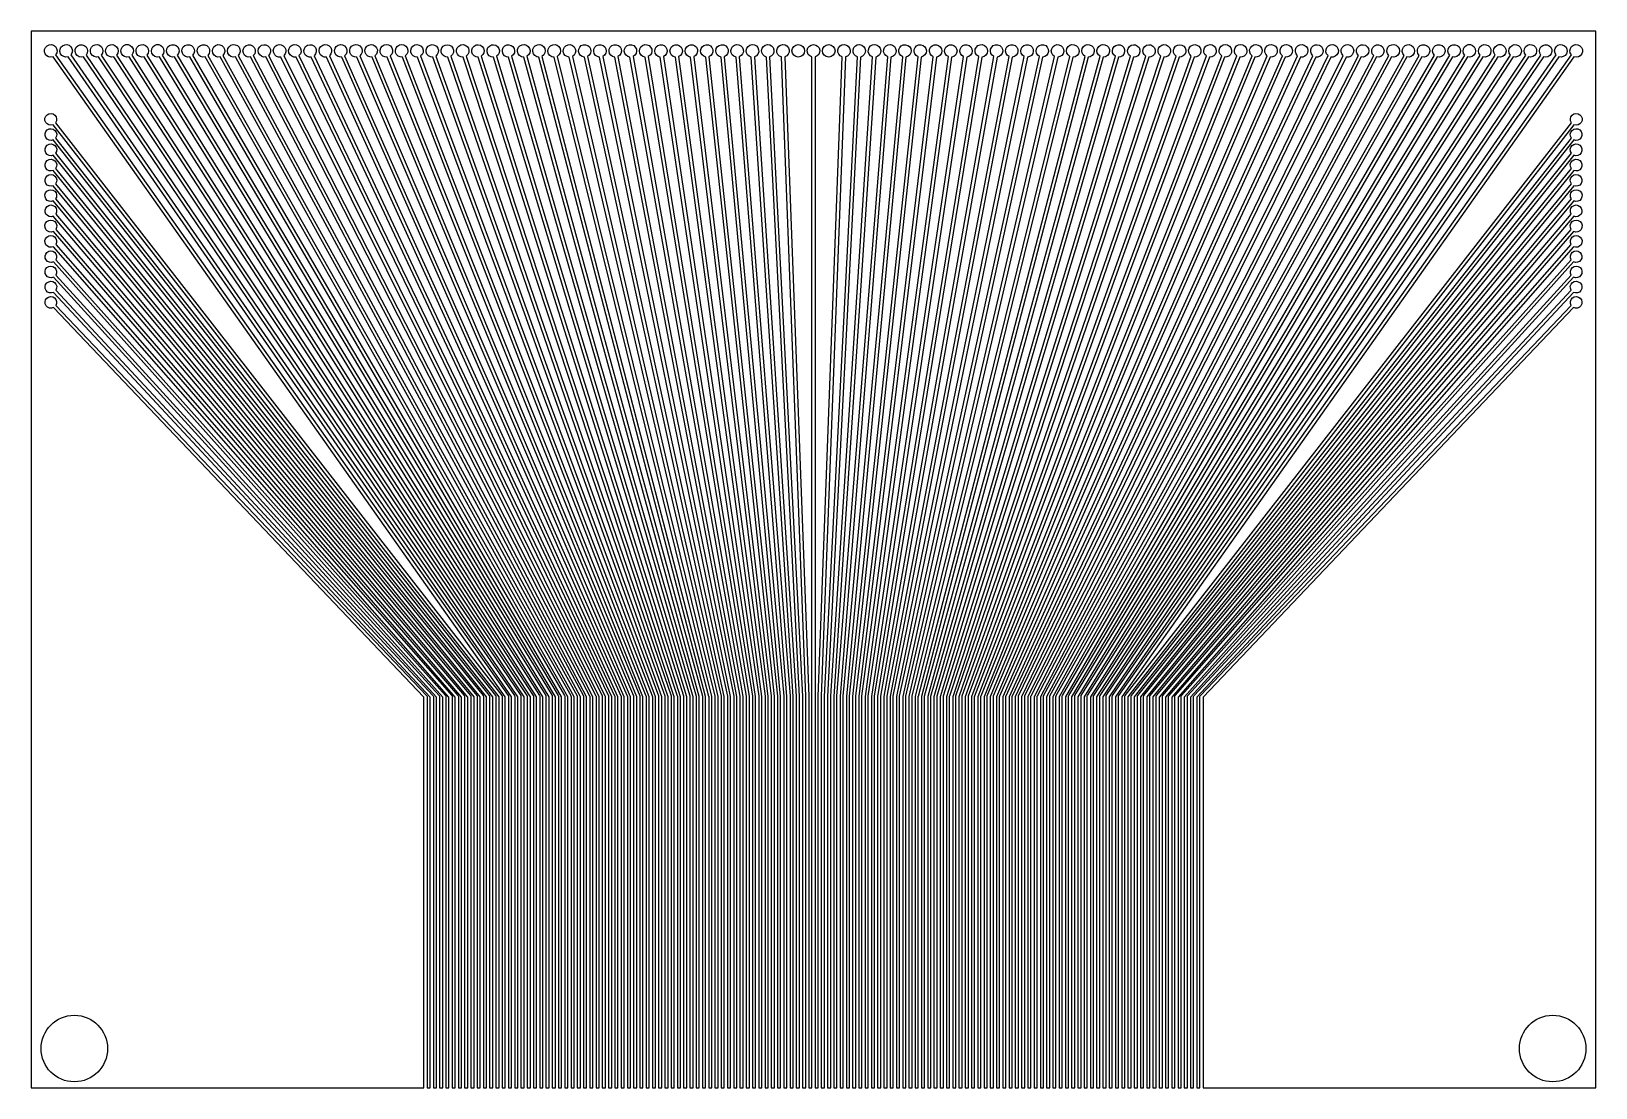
# Model space of a CAD drawing. Header units: inches. Extents: x -2 to 2, y -1.35 to 1.35.
import ezdxf

# ---------------------------------------------------------------- set-up
doc = ezdxf.new("R2010")
doc.units = ezdxf.units.IN
doc.header["$MEASUREMENT"] = 0

msp = doc.modelspace()

# ---------------------------------------------------------------- linework, layer by layer
msp.add_lwpolyline([(1.938, 1.1161, -7.364208), (1.9443, 1.1111), (0.804, -0.3514), (0.804, -1.35), (0.812, -1.35), (0.812, -0.35, -0.168679), (0.8129, -0.3475), (1.9379, 1.0771, -7.364208), (1.9442, 1.0722), (0.82, -0.3514), (0.82, -1.35), (0.828, -1.35), (0.828, -0.35, -0.170349), (0.8289, -0.3475), (1.9378, 1.0382, -7.364208), (1.9441, 1.0332), (0.836, -0.3514), (0.836, -1.35), (0.844, -1.35), (0.844, -0.35, -0.172096), (0.8449, -0.3475), (1.9378, 0.9993, -7.364208), (1.944, 0.9943), (0.852, -0.3514), (0.852, -1.35), (0.86, -1.35), (0.86, -0.35, -0.173927), (0.8609, -0.3475), (1.9377, 0.9604, -7.364208), (1.9439, 0.9553), (0.868, -0.3514), (0.868, -1.35), (0.876, -1.35), (0.876, -0.35, -0.175848), (0.8769, -0.3474), (1.9377, 0.9215, -7.364208), (1.9438, 0.9163), (0.884, -0.3515), (0.884, -1.35), (0.892, -1.35), (0.892, -0.35, -0.177865), (0.893, -0.3474), (1.9376, 0.8826, -7.364208), (1.9437, 0.8774), (0.9, -0.3515), (0.9, -1.35), (0.908, -1.35), (0.908, -0.35, -0.179985), (0.909, -0.3474), (1.9375, 0.8437, -7.364208), (1.9436, 0.8384), (0.916, -0.3515), (0.916, -1.35), (0.924, -1.35), (0.924, -0.35, -0.182217), (0.925, -0.3474), (1.9375, 0.8048, -7.364208), (1.9435, 0.7995), (0.932, -0.3515), (0.932, -1.35), (0.94, -1.35), (0.94, -0.35, -0.184568), (0.941, -0.3473), (1.9374, 0.7659, -7.364208), (1.9433, 0.7606), (0.948, -0.3515), (0.948, -1.35), (0.956, -1.35), (0.956, -0.35, -0.187048), (0.957, -0.3473), (1.9373, 0.727, -7.364208), (1.9432, 0.7216), (0.964, -0.3516), (0.964, -1.35), (0.972, -1.35), (0.972, -0.35, -0.189669), (0.9731, -0.3473), (1.9372, 0.6881, -7.364208), (1.9431, 0.6827), (0.98, -0.3516), (0.98, -1.35), (0.988, -1.35), (0.988, -0.35, -0.192441), (0.9891, -0.3472), (1.9371, 0.6493, -7.364208), (1.9429, 0.6438), (0.996, -0.3516), (0.996, -1.35), (2, -1.35), (2, 1.35), (-2, 1.35), (-2, -1.35), (-0.996, -1.35), (-0.996, -0.3516), (-1.9429, 0.6438, -7.364208), (-1.9371, 0.6493), (-0.9891, -0.3472, -0.192441), (-0.988, -0.35), (-0.988, -1.35), (-0.98, -1.35), (-0.98, -0.3516), (-1.9431, 0.6827, -7.364208), (-1.9372, 0.6881), (-0.9731, -0.3473, -0.189669), (-0.972, -0.35), (-0.972, -1.35), (-0.964, -1.35), (-0.964, -0.3516), (-1.9432, 0.7216, -7.364208), (-1.9373, 0.727), (-0.957, -0.3473, -0.187048), (-0.956, -0.35), (-0.956, -1.35), (-0.948, -1.35), (-0.948, -0.3515), (-1.9433, 0.7606, -7.364208), (-1.9374, 0.7659), (-0.941, -0.3473, -0.184568), (-0.94, -0.35), (-0.94, -1.35), (-0.932, -1.35), (-0.932, -0.3515), (-1.9435, 0.7995, -7.364208), (-1.9375, 0.8048), (-0.925, -0.3474, -0.182217), (-0.924, -0.35), (-0.924, -1.35), (-0.916, -1.35), (-0.916, -0.3515), (-1.9436, 0.8384, -7.364208), (-1.9375, 0.8437), (-0.909, -0.3474, -0.179985), (-0.908, -0.35), (-0.908, -1.35), (-0.9, -1.35), (-0.9, -0.3515), (-1.9437, 0.8774, -7.364208), (-1.9376, 0.8826), (-0.893, -0.3474, -0.177865), (-0.892, -0.35), (-0.892, -1.35), (-0.884, -1.35), (-0.884, -0.3515), (-1.9438, 0.9163, -7.364208), (-1.9377, 0.9215), (-0.8769, -0.3474, -0.175848), (-0.876, -0.35), (-0.876, -1.35), (-0.868, -1.35), (-0.868, -0.3514), (-1.9439, 0.9553, -7.364208), (-1.9377, 0.9604), (-0.8609, -0.3475, -0.173927), (-0.86, -0.35), (-0.86, -1.35), (-0.852, -1.35), (-0.852, -0.3514), (-1.944, 0.9943, -7.364208), (-1.9378, 0.9993), (-0.8449, -0.3475, -0.172096), (-0.844, -0.35), (-0.844, -1.35), (-0.836, -1.35), (-0.836, -0.3514), (-1.9441, 1.0332, -7.364208), (-1.9378, 1.0382), (-0.8289, -0.3475, -0.170349), (-0.828, -0.35), (-0.828, -1.35), (-0.82, -1.35), (-0.82, -0.3514), (-1.9442, 1.0722, -7.364208), (-1.9379, 1.0771), (-0.8129, -0.3475, -0.168679), (-0.812, -0.35), (-0.812, -1.35), (-0.804, -1.35), (-0.804, -0.3514), (-1.9443, 1.1111, -7.364208), (-1.938, 1.1161), (-0.7968, -0.3475, -0.167083), (-0.796, -0.35), (-0.796, -1.35), (-0.788, -1.35), (-0.788, -0.3513), (-1.9443, 1.285, -7.872983), (-1.9378, 1.2897), (-0.7807, -0.3477, -0.155021), (-0.78, -0.35), (-0.78, -1.35), (-0.772, -1.35), (-0.772, -0.3513), (-1.9055, 1.285, -7.872983), (-1.8989, 1.2895), (-0.7647, -0.3477, -0.152626), (-0.764, -0.35), (-0.764, -1.35), (-0.756, -1.35), (-0.756, -0.3512), (-1.8666, 1.2849, -7.872983), (-1.86, 1.2894), (-0.7487, -0.3478, -0.150201), (-0.748, -0.35), (-0.748, -1.35), (-0.74, -1.35), (-0.74, -0.3512), (-1.8278, 1.2849, -7.872983), (-1.8211, 1.2893), (-0.7327, -0.3478, -0.147747), (-0.732, -0.35), (-0.732, -1.35), (-0.724, -1.35), (-0.724, -0.3512), (-1.7889, 1.2848, -7.872983), (-1.7822, 1.2892), (-0.7166, -0.3478, -0.145263), (-0.716, -0.35), (-0.716, -1.35), (-0.708, -1.35), (-0.708, -0.3512), (-1.7501, 1.2848, -7.872983), (-1.7433, 1.2891), (-0.7006, -0.3479, -0.142748), (-0.7, -0.35), (-0.7, -1.35), (-0.692, -1.35), (-0.692, -0.3511), (-1.7112, 1.2847, -7.872983), (-1.7044, 1.289), (-0.6846, -0.3479, -0.140203), (-0.684, -0.35), (-0.684, -1.35), (-0.676, -1.35), (-0.676, -0.3511), (-1.6724, 1.2847, -7.872983), (-1.6655, 1.2888), (-0.6686, -0.3479, -0.137629), (-0.668, -0.35), (-0.668, -1.35), (-0.66, -1.35), (-0.66, -0.3511), (-1.6335, 1.2846, -7.872983), (-1.6266, 1.2887), (-0.6526, -0.348, -0.135023), (-0.652, -0.35), (-0.652, -1.35), (-0.644, -1.35), (-0.644, -0.3511), (-1.5947, 1.2846, -7.872983), (-1.5878, 1.2886), (-0.6365, -0.348, -0.132388), (-0.636, -0.35), (-0.636, -1.35), (-0.628, -1.35), (-0.628, -0.3511), (-1.5558, 1.2846, -7.872983), (-1.5489, 1.2885), (-0.6205, -0.348, -0.129722), (-0.62, -0.35), (-0.62, -1.35), (-0.612, -1.35), (-0.612, -0.351), (-1.517, 1.2845, -7.872983), (-1.51, 1.2884), (-0.6045, -0.3481, -0.127026), (-0.604, -0.35), (-0.604, -1.35), (-0.596, -1.35), (-0.596, -0.351), (-1.4782, 1.2845, -7.872983), (-1.4711, 1.2883), (-0.5885, -0.3481, -0.1243), (-0.588, -0.35), (-0.588, -1.35), (-0.58, -1.35), (-0.58, -0.351), (-1.4393, 1.2844, -7.872983), (-1.4323, 1.2881), (-0.5725, -0.3481, -0.121544), (-0.572, -0.35), (-0.572, -1.35), (-0.564, -1.35), (-0.564, -0.351), (-1.4005, 1.2844, -7.872983), (-1.3934, 1.288), (-0.5564, -0.3482, -0.118758), (-0.556, -0.35), (-0.556, -1.35), (-0.548, -1.35), (-0.548, -0.3509), (-1.3617, 1.2843, -7.872983), (-1.3545, 1.2879), (-0.5404, -0.3482, -0.115942), (-0.54, -0.35), (-0.54, -1.35), (-0.532, -1.35), (-0.532, -0.3509), (-1.3229, 1.2843, -7.872983), (-1.3157, 1.2878), (-0.5244, -0.3483, -0.113096), (-0.524, -0.35), (-0.524, -1.35), (-0.516, -1.35), (-0.516, -0.3509), (-1.284, 1.2843, -7.872983), (-1.2768, 1.2877), (-0.5084, -0.3483, -0.110221), (-0.508, -0.35), (-0.508, -1.35), (-0.5, -1.35), (-0.5, -0.3509), (-1.2452, 1.2842, -7.872983), (-1.2379, 1.2876), (-0.4924, -0.3483, -0.107317), (-0.492, -0.35), (-0.492, -1.35), (-0.484, -1.35), (-0.484, -0.3508), (-1.2064, 1.2842, -7.872983), (-1.1991, 1.2874), (-0.4763, -0.3484, -0.104384), (-0.476, -0.35), (-0.476, -1.35), (-0.468, -1.35), (-0.468, -0.3508), (-1.1676, 1.2842, -7.872983), (-1.1602, 1.2873), (-0.4603, -0.3484, -0.101422), (-0.46, -0.35), (-0.46, -1.35), (-0.452, -1.35), (-0.452, -0.3508), (-1.1288, 1.2842, -7.872983), (-1.1214, 1.2872), (-0.4443, -0.3485, -0.098432), (-0.444, -0.35), (-0.444, -1.35), (-0.436, -1.35), (-0.436, -0.3508), (-1.09, 1.2841, -7.872983), (-1.0825, 1.2871), (-0.4283, -0.3485, -0.095415), (-0.428, -0.35), (-0.428, -1.35), (-0.42, -1.35), (-0.42, -0.3507), (-1.0512, 1.2841, -7.872983), (-1.0437, 1.287), (-0.4123, -0.3486, -0.092369), (-0.412, -0.35), (-0.412, -1.35), (-0.404, -1.35), (-0.404, -0.3507), (-1.0123, 1.2841, -7.872983), (-1.0048, 1.2869), (-0.3963, -0.3486, -0.089297), (-0.396, -0.35), (-0.396, -1.35), (-0.388, -1.35), (-0.388, -0.3507), (-0.9735, 1.2841, -7.872983), (-0.966, 1.2868), (-0.3802, -0.3487, -0.086199), (-0.38, -0.35), (-0.38, -1.35), (-0.372, -1.35), (-0.372, -0.3507), (-0.9347, 1.284, -7.872983), (-0.9272, 1.2867), (-0.3642, -0.3487, -0.083074), (-0.364, -0.35), (-0.364, -1.35), (-0.356, -1.35), (-0.356, -0.3506), (-0.8959, 1.284, -7.872983), (-0.8883, 1.2865), (-0.3482, -0.3487, -0.079925), (-0.348, -0.35), (-0.348, -1.35), (-0.34, -1.35), (-0.34, -0.3506), (-0.8571, 1.284, -7.872983), (-0.8495, 1.2864), (-0.3322, -0.3488, -0.07675), (-0.332, -0.35), (-0.332, -1.35), (-0.324, -1.35), (-0.324, -0.3506), (-0.8183, 1.284, -7.872983), (-0.8107, 1.2863), (-0.3162, -0.3488, -0.073552), (-0.316, -0.35), (-0.316, -1.35), (-0.308, -1.35), (-0.308, -0.3506), (-0.7795, 1.284, -7.872983), (-0.7719, 1.2862), (-0.3002, -0.3489, -0.07033), (-0.3, -0.35), (-0.3, -1.35), (-0.292, -1.35), (-0.292, -0.3505), (-0.7408, 1.284, -7.872983), (-0.733, 1.2861), (-0.2841, -0.3489, -0.067086), (-0.284, -0.35), (-0.284, -1.35), (-0.276, -1.35), (-0.276, -0.3505), (-0.702, 1.284, -7.872983), (-0.6942, 1.286), (-0.2681, -0.349, -0.06382), (-0.268, -0.35), (-0.268, -1.35), (-0.26, -1.35), (-0.26, -0.3505), (-0.6632, 1.284, -7.872983), (-0.6554, 1.2859), (-0.2521, -0.349, -0.060534), (-0.252, -0.35), (-0.252, -1.35), (-0.244, -1.35), (-0.244, -0.3505), (-0.6244, 1.284, -7.872983), (-0.6166, 1.2858), (-0.2361, -0.3491, -0.057227), (-0.236, -0.35), (-0.236, -1.35), (-0.228, -1.35), (-0.228, -0.3504), (-0.5856, 1.284, -7.872983), (-0.5778, 1.2857), (-0.2201, -0.3491, -0.053901), (-0.22, -0.35), (-0.22, -1.35), (-0.212, -1.35), (-0.212, -0.3504), (-0.5468, 1.284, -7.872983), (-0.539, 1.2856), (-0.2041, -0.3492, -0.050556), (-0.204, -0.35), (-0.204, -1.35), (-0.196, -1.35), (-0.196, -0.3504), (-0.508, 1.284, -7.872983), (-0.5002, 1.2855), (-0.1881, -0.3492, -0.047195), (-0.188, -0.35), (-0.188, -1.35), (-0.18, -1.35), (-0.18, -0.3504), (-0.4692, 1.284, -7.872983), (-0.4614, 1.2854), (-0.1721, -0.3493, -0.043817), (-0.172, -0.35), (-0.172, -1.35), (-0.164, -1.35), (-0.164, -0.3503), (-0.4305, 1.2841, -7.872983), (-0.4226, 1.2854), (-0.1561, -0.3494, -0.040424), (-0.156, -0.35), (-0.156, -1.35), (-0.148, -1.35), (-0.148, -0.3503), (-0.3917, 1.2841, -7.872983), (-0.3838, 1.2853), (-0.14, -0.3494, -0.037017), (-0.14, -0.35), (-0.14, -1.35), (-0.132, -1.35), (-0.132, -0.3503), (-0.3529, 1.2841, -7.872983), (-0.345, 1.2852), (-0.124, -0.3495, -0.033597), (-0.124, -0.35), (-0.124, -1.35), (-0.116, -1.35), (-0.116, -0.3502), (-0.3141, 1.2841, -7.872983), (-0.3062, 1.2851), (-0.108, -0.3495, -0.030165), (-0.108, -0.35), (-0.108, -1.35), (-0.1, -1.35), (-0.1, -0.3502), (-0.2753, 1.2842, -7.872983), (-0.2674, 1.285), (-0.092, -0.3496, -0.026722), (-0.092, -0.35), (-0.092, -1.35), (-0.084, -1.35), (-0.084, -0.3502), (-0.2365, 1.2842, -7.872983), (-0.2286, 1.2849), (-0.076, -0.3496, -0.02327), (-0.076, -0.35), (-0.076, -1.35), (-0.068, -1.35), (-0.068, -0.3502), (-0.1978, 1.2842, -7.872983), (-0.1898, 1.2849), (-0.06, -0.3497, -0.01981), (-0.06, -0.35), (-0.06, -1.35), (-0.052, -1.35), (-0.052, -0.3501), (-0.159, 1.2843, -7.872983), (-0.151, 1.2848), (-0.044, -0.3497, -0.016342), (-0.044, -0.35), (-0.044, -1.35), (-0.036, -1.35), (-0.036, -0.3501), (-0.1202, 1.2843, -7.872983), (-0.1122, 1.2847), (-0.028, -0.3498, -0.012868), (-0.028, -0.35), (-0.028, -1.35), (-0.02, -1.35), (-0.02, -0.3501), (-0.0814, 1.2844, -7.872983), (-0.0734, 1.2847), (-0.012, -0.3498, -0.00939), (-0.012, -0.35), (-0.012, -1.35), (-0.004, -1.35), (-0.004, 1.2845, -7.872983), (0.004, 1.2845), (0.004, -1.35), (0.012, -1.35), (0.012, -0.35, -0.00939), (0.012, -0.3498), (0.0734, 1.2847, -7.872983), (0.0814, 1.2844), (0.02, -0.3501), (0.02, -1.35), (0.028, -1.35), (0.028, -0.35, -0.012868), (0.028, -0.3498), (0.1122, 1.2847, -7.872983), (0.1202, 1.2843), (0.036, -0.3501), (0.036, -1.35), (0.044, -1.35), (0.044, -0.35, -0.016342), (0.044, -0.3497), (0.151, 1.2848, -7.872983), (0.159, 1.2843), (0.052, -0.3501), (0.052, -1.35), (0.06, -1.35), (0.06, -0.35, -0.01981), (0.06, -0.3497), (0.1898, 1.2849, -7.872983), (0.1978, 1.2842), (0.068, -0.3502), (0.068, -1.35), (0.076, -1.35), (0.076, -0.35, -0.02327), (0.076, -0.3496), (0.2286, 1.2849, -7.872983), (0.2365, 1.2842), (0.084, -0.3502), (0.084, -1.35), (0.092, -1.35), (0.092, -0.35, -0.026722), (0.092, -0.3496), (0.2674, 1.285, -7.872983), (0.2753, 1.2842), (0.1, -0.3502), (0.1, -1.35), (0.108, -1.35), (0.108, -0.35, -0.030165), (0.108, -0.3495), (0.3062, 1.2851, -7.872983), (0.3141, 1.2841), (0.116, -0.3502), (0.116, -1.35), (0.124, -1.35), (0.124, -0.35, -0.033597), (0.124, -0.3495), (0.345, 1.2852, -7.872983), (0.3529, 1.2841), (0.132, -0.3503), (0.132, -1.35), (0.14, -1.35), (0.14, -0.35, -0.037017), (0.14, -0.3494), (0.3838, 1.2853, -7.872983), (0.3917, 1.2841), (0.148, -0.3503), (0.148, -1.35), (0.156, -1.35), (0.156, -0.35, -0.040424), (0.1561, -0.3494), (0.4226, 1.2854, -7.872983), (0.4305, 1.2841), (0.164, -0.3503), (0.164, -1.35), (0.172, -1.35), (0.172, -0.35, -0.043817), (0.1721, -0.3493), (0.4614, 1.2854, -7.872983), (0.4692, 1.284), (0.18, -0.3504), (0.18, -1.35), (0.188, -1.35), (0.188, -0.35, -0.047195), (0.1881, -0.3492), (0.5002, 1.2855, -7.872983), (0.508, 1.284), (0.196, -0.3504), (0.196, -1.35), (0.204, -1.35), (0.204, -0.35, -0.050556), (0.2041, -0.3492), (0.539, 1.2856, -7.872983), (0.5468, 1.284), (0.212, -0.3504), (0.212, -1.35), (0.22, -1.35), (0.22, -0.35, -0.053901), (0.2201, -0.3491), (0.5778, 1.2857, -7.872983), (0.5856, 1.284), (0.228, -0.3504), (0.228, -1.35), (0.236, -1.35), (0.236, -0.35, -0.057227), (0.2361, -0.3491), (0.6166, 1.2858, -7.872983), (0.6244, 1.284), (0.244, -0.3505), (0.244, -1.35), (0.252, -1.35), (0.252, -0.35, -0.060534), (0.2521, -0.349), (0.6554, 1.2859, -7.872983), (0.6632, 1.284), (0.26, -0.3505), (0.26, -1.35), (0.268, -1.35), (0.268, -0.35, -0.06382), (0.2681, -0.349), (0.6942, 1.286, -7.872983), (0.702, 1.284), (0.276, -0.3505), (0.276, -1.35), (0.284, -1.35), (0.284, -0.35, -0.067086), (0.2841, -0.3489), (0.733, 1.2861, -7.872983), (0.7408, 1.284), (0.292, -0.3505), (0.292, -1.35), (0.3, -1.35), (0.3, -0.35, -0.07033), (0.3002, -0.3489), (0.7719, 1.2862, -7.872983), (0.7795, 1.284), (0.308, -0.3506), (0.308, -1.35), (0.316, -1.35), (0.316, -0.35, -0.073552), (0.3162, -0.3488), (0.8107, 1.2863, -7.872983), (0.8183, 1.284), (0.324, -0.3506), (0.324, -1.35), (0.332, -1.35), (0.332, -0.35, -0.07675), (0.3322, -0.3488), (0.8495, 1.2864, -7.872983), (0.8571, 1.284), (0.34, -0.3506), (0.34, -1.35), (0.348, -1.35), (0.348, -0.35, -0.079925), (0.3482, -0.3487), (0.8883, 1.2865, -7.872983), (0.8959, 1.284), (0.356, -0.3506), (0.356, -1.35), (0.364, -1.35), (0.364, -0.35, -0.083074), (0.3642, -0.3487), (0.9272, 1.2867, -7.872983), (0.9347, 1.284), (0.372, -0.3507), (0.372, -1.35), (0.38, -1.35), (0.38, -0.35, -0.086199), (0.3802, -0.3487), (0.966, 1.2868, -7.872983), (0.9735, 1.2841), (0.388, -0.3507), (0.388, -1.35), (0.396, -1.35), (0.396, -0.35, -0.089297), (0.3963, -0.3486), (1.0048, 1.2869, -7.872983), (1.0123, 1.2841), (0.404, -0.3507), (0.404, -1.35), (0.412, -1.35), (0.412, -0.35, -0.092369), (0.4123, -0.3486), (1.0437, 1.287, -7.872983), (1.0512, 1.2841), (0.42, -0.3507), (0.42, -1.35), (0.428, -1.35), (0.428, -0.35, -0.095415), (0.4283, -0.3485), (1.0825, 1.2871, -7.872983), (1.09, 1.2841), (0.436, -0.3508), (0.436, -1.35), (0.444, -1.35), (0.444, -0.35, -0.098432), (0.4443, -0.3485), (1.1214, 1.2872, -7.872983), (1.1288, 1.2842), (0.452, -0.3508), (0.452, -1.35), (0.46, -1.35), (0.46, -0.35, -0.101422), (0.4603, -0.3484), (1.1602, 1.2873, -7.872983), (1.1676, 1.2842), (0.468, -0.3508), (0.468, -1.35), (0.476, -1.35), (0.476, -0.35, -0.104384), (0.4763, -0.3484), (1.1991, 1.2874, -7.872983), (1.2064, 1.2842), (0.484, -0.3508), (0.484, -1.35), (0.492, -1.35), (0.492, -0.35, -0.107317), (0.4924, -0.3483), (1.2379, 1.2876, -7.872983), (1.2452, 1.2842), (0.5, -0.3509), (0.5, -1.35), (0.508, -1.35), (0.508, -0.35, -0.110221), (0.5084, -0.3483), (1.2768, 1.2877, -7.872983), (1.284, 1.2843), (0.516, -0.3509), (0.516, -1.35), (0.524, -1.35), (0.524, -0.35, -0.113096), (0.5244, -0.3483), (1.3157, 1.2878, -7.872983), (1.3229, 1.2843), (0.532, -0.3509), (0.532, -1.35), (0.54, -1.35), (0.54, -0.35, -0.115942), (0.5404, -0.3482), (1.3545, 1.2879, -7.872983), (1.3617, 1.2843), (0.548, -0.3509), (0.548, -1.35), (0.556, -1.35), (0.556, -0.35, -0.118758), (0.5564, -0.3482), (1.3934, 1.288, -7.872983), (1.4005, 1.2844), (0.564, -0.351), (0.564, -1.35), (0.572, -1.35), (0.572, -0.35, -0.121544), (0.5725, -0.3481), (1.4323, 1.2881, -7.872983), (1.4393, 1.2844), (0.58, -0.351), (0.58, -1.35), (0.588, -1.35), (0.588, -0.35, -0.1243), (0.5885, -0.3481), (1.4711, 1.2883, -7.872983), (1.4782, 1.2845), (0.596, -0.351), (0.596, -1.35), (0.604, -1.35), (0.604, -0.35, -0.127026), (0.6045, -0.3481), (1.51, 1.2884, -7.872983), (1.517, 1.2845), (0.612, -0.351), (0.612, -1.35), (0.62, -1.35), (0.62, -0.35, -0.129722), (0.6205, -0.348), (1.5489, 1.2885, -7.872983), (1.5558, 1.2846), (0.628, -0.3511), (0.628, -1.35), (0.636, -1.35), (0.636, -0.35, -0.132388), (0.6365, -0.348), (1.5878, 1.2886, -7.872983), (1.5947, 1.2846), (0.644, -0.3511), (0.644, -1.35), (0.652, -1.35), (0.652, -0.35, -0.135023), (0.6526, -0.348), (1.6266, 1.2887, -7.872983), (1.6335, 1.2846), (0.66, -0.3511), (0.66, -1.35), (0.668, -1.35), (0.668, -0.35, -0.137629), (0.6686, -0.3479), (1.6655, 1.2888, -7.872983), (1.6724, 1.2847), (0.676, -0.3511), (0.676, -1.35), (0.684, -1.35), (0.684, -0.35, -0.140203), (0.6846, -0.3479), (1.7044, 1.289, -7.872983), (1.7112, 1.2847), (0.692, -0.3511), (0.692, -1.35), (0.7, -1.35), (0.7, -0.35, -0.142748), (0.7006, -0.3479), (1.7433, 1.2891, -7.872983), (1.7501, 1.2848), (0.708, -0.3512), (0.708, -1.35), (0.716, -1.35), (0.716, -0.35, -0.145263), (0.7166, -0.3478), (1.7822, 1.2892, -7.872983), (1.7889, 1.2848), (0.724, -0.3512), (0.724, -1.35), (0.732, -1.35), (0.732, -0.35, -0.147747), (0.7327, -0.3478), (1.8211, 1.2893, -7.872983), (1.8278, 1.2849), (0.74, -0.3512), (0.74, -1.35), (0.748, -1.35), (0.748, -0.35, -0.150201), (0.7487, -0.3478), (1.86, 1.2894, -7.872983), (1.8666, 1.2849), (0.756, -0.3512), (0.756, -1.35), (0.764, -1.35), (0.764, -0.35, -0.152626), (0.7647, -0.3477), (1.8989, 1.2895, -7.872983), (1.9055, 1.285), (0.772, -0.3513), (0.772, -1.35), (0.78, -1.35), (0.78, -0.35, -0.155021), (0.7807, -0.3477), (1.9378, 1.2897, -7.872983), (1.9443, 1.285), (0.788, -0.3513), (0.788, -1.35), (0.796, -1.35), (0.796, -0.35, -0.167083), (0.7968, -0.3475)], format="xyb", close=True)
for centre, radius in [((-0.039, 1.3), 0.016), ((0.039, 1.3), 0.016), ((-1.89, -1.25), 0.085), ((1.89, -1.25), 0.085)]:
    msp.add_circle(centre, radius)

doc.saveas('drawing.dxf')
